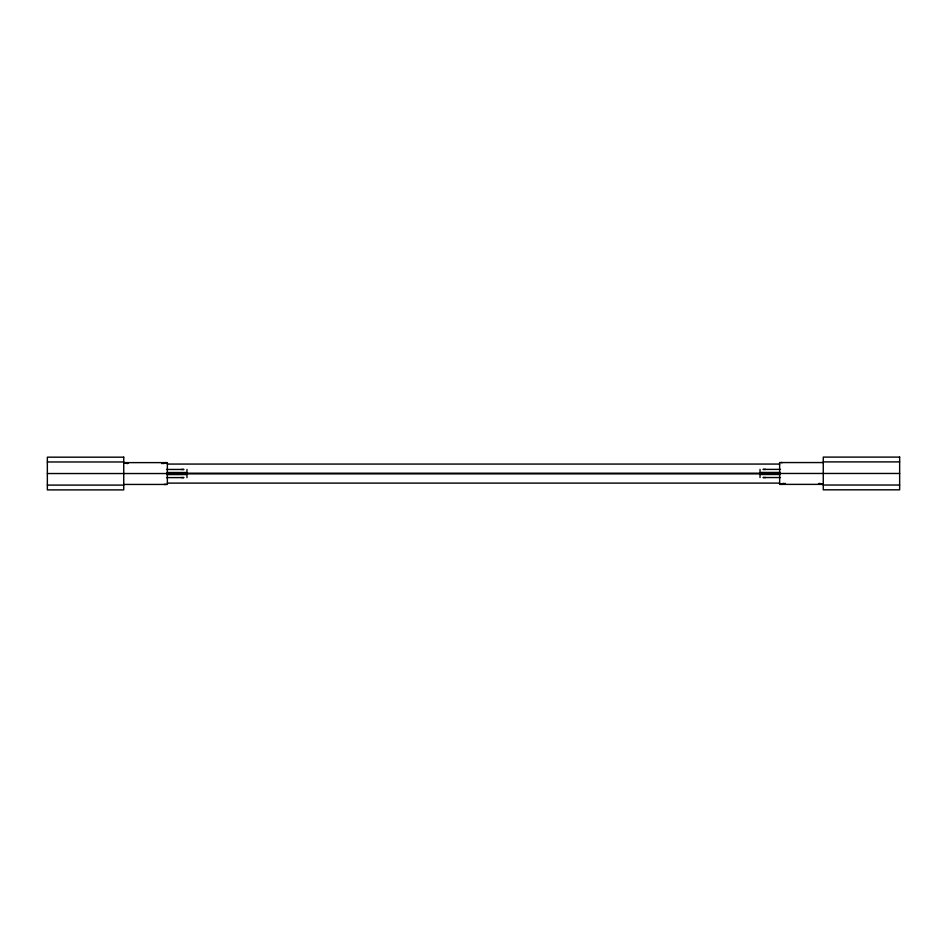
<?xml version="1.0" encoding="UTF-8"?>
<svg xmlns="http://www.w3.org/2000/svg" width="947" height="947" viewBox="0 0 947 947"><rect width="100%" height="100%" fill="white"/><g stroke="black" fill="none" stroke-linecap="round" stroke-linejoin="round"><path stroke-width="1.42" d="M161.89 463.403L161.89 462.621M785.11 484.379L785.11 483.597M181.303 477.572L183.978 477.596L166.53 477.619M765.744 469.404L763.022 469.404L780.47 469.381M181.303 469.475L183.978 469.463L166.53 469.452M765.721 477.548L763.022 477.537L780.47 477.548M163.488 463.592L167.359 462.621L167.359 484.438L123.737 484.438M783.512 483.372L779.641 484.319L779.641 462.562L823.263 462.562M165.962 462.621L161.949 462.858A1255.758 52.914 0 0 0 161.984 463.734M781.038 484.379L785.051 484.142A1255.805 53.553 0 0 0 785.016 483.254M823.263 461.899L899.65 461.899M47.35 461.97L123.737 461.97M167.359 462.621L123.737 462.621L127.608 463.592M167.359 464.066L779.641 464.066M166.696 472.506L186.973 472.506L186.973 469.452M780.304 472.435L760.027 472.435L760.027 469.381M760.761 473.145L767.981 473.145M47.35 473.536L172.816 473.536M774.184 473.464L899.65 473.464M780.304 474.506L760.027 474.506L760.027 477.548M166.696 474.565L186.973 474.565L186.973 477.619M167.359 483.112L779.641 483.112M779.641 484.379L823.263 484.379L819.392 483.372M47.35 485.101L123.737 485.101M823.263 485.03L899.65 485.03M781.038 462.562L782.34 462.586M165.962 484.438L164.198 484.391M818.587 483.526L818.693 484.379M128.401 463.403L128.307 462.621M774.184 473.145L774.184 473.796M123.737 457.176L47.35 457.176L47.35 489.895L123.737 489.895L123.737 457.176M899.65 457.105L823.263 457.105L823.263 489.824L899.65 489.824L899.65 457.105M774.007 473.204L172.816 473.204L172.816 473.855L774.007 473.855L774.007 473.204"/></g></svg>
